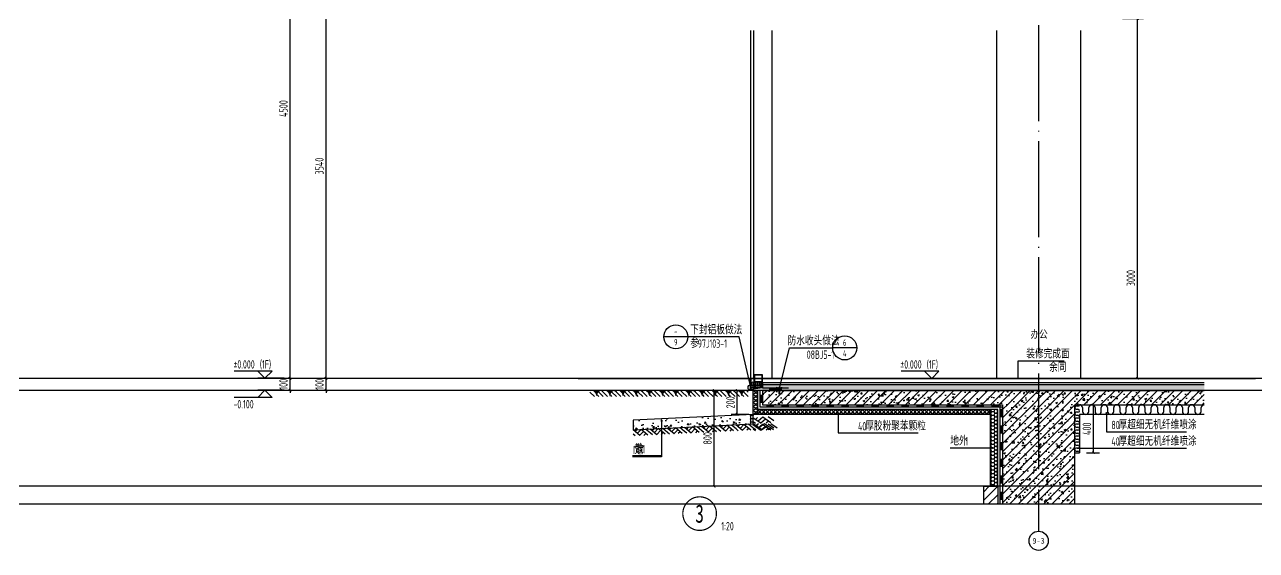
# Model space of a CAD drawing. Extents: x 198753 to 882193, y -399300 to 132460.
# Drawn here: x 403905 to 414169, y -1435 to 2950 of the extents above; entities that cross this region are included whole.
import ezdxf
from ezdxf.enums import TextEntityAlignment as Align

# ---------------------------------------------------------------- set-up
doc = ezdxf.new("R2010")
doc.units = 0
doc.header["$LTSCALE"] = 1000
doc.header["$MEASUREMENT"] = 0
doc.linetypes.add('DASH', pattern=[0.35, 0.25, -0.1])
doc.linetypes.add('DOTE', pattern=[2.42, 2, -0.2, 0.02, -0.2])
for name, color, linetype in [('01-标注_尺寸', 124, 'Continuous'), ('01-标注_标高', 200, 'Continuous'), ('01-标注_符号', 200, 'Continuous'), ('01-标注_轴线坐标', 132, 'Continuous'), ('02-TEXT_标注', 130, 'Continuous'), ('02-TEXT_轴号', 7, 'Continuous'), ('05-填充_天正', 26, 'Continuous'), ('A-0-房间名称', 7, 'Continuous'), ('A-D-玻璃剖线', 130, 'Continuous'), ('A-D-金属剖线', 200, 'Continuous'), ('A-O_散水', 134, 'Continuous'), ('A-STR-面层', 191, 'Continuous'), ('A-SUR_保温', 222, 'Continuous'), ('A-SUR_看线', 231, 'Continuous'), ('A-SUR_面层', 191, 'Continuous'), ('A-TECH_结构', 21, 'Continuous'), ('A_AXIS-轴线', 36, 'DOTE'), ('A_STR-砌块墙', 121, 'Continuous'), ('A_STR-砼墙', 51, 'Continuous'), ('AXIS_TEXT', 7, 'Continuous'), ('构造物', 145, 'Continuous'), ('钢龙骨', 173, 'Continuous')]:
    doc.layers.add(name, color=color, linetype=linetype)
doc.layers.add('04-不打印_辅助线', color=165, linetype='Continuous', plot=False)
doc.styles.add('_TCH_AXIS', font='STXIHEI.TTF', dxfattribs={"width": 0.75})
doc.styles.add('_TCH_DIM', font='ROS1', dxfattribs={"width": 0.8, "bigfont": 'JD'})
doc.styles.add('_TCH_DIM_T3', font='ROS1', dxfattribs={"width": 0.8, "bigfont": 'JD'})
doc.styles.add('_TCH_LABEL', font='STXIHEI.TTF', dxfattribs={"width": 0.75})
doc.styles.add('_TCH_SPACE', font='STXIHEI.TTF', dxfattribs={"width": 0.75, "height": 5})
doc.styles.add('COMPLEX', font='COMPLEX')
doc.dimstyles.new('_TCH_ARCH&&20', dxfattribs={"dimtxt": 70, "dimasz": 20, "dimexe": 50, "dimexo": 60, "dimgap": 20, "dimtad": 1, "dimdec": 0, "dimzin": 0, "dimdsep": 46, "dimtxsty": '_TCH_DIM_T3', "dimblk": 'ARCHTICK', "dimcen": 0.09, "dimclrt": 4, "dimazin": 2, "dimtfac": 1, "dimtdec": 0, "dimtix": 1, "dimtmove": 2, "dimatfit": 3, "dimfxl": 0, "dimtolj": 1, "dimtzin": 0, "dimarcsym": 0})
pattern_1 = [(45, (0, 0), (-35.355339, 35.355339), []), (50, (0, 0), (143.452037, -12.550427), [15, -165]), (355, (0, 0), (-27.750267, 150.438427), [12, -132]), (100.4514, (11.95, -1.05), (115.701876, 137.88791), [12.74804, -140.22842]), (46.1842, (0, 40), (213.44821, -33.1038), [22.5, -247.5]), (96.6356, (17.79, 37.24), (186.93254, 194.82357), [19.12206, -210.3426]), (351.1842, (0, 40), (186.93239, 194.82372), [18, -198]), (21, (20, 30), (119.38141, -80.523778), [15, -165]), (326, (20, 30), (48.663066, 145.03001), [12, -132]), (71.4514, (29.95, 23.29), (168.044526, 64.5061), [12.74804, -140.22842]), (37.5, (0, 0), (2.431971, 66.578771), [0, -130.4, 0, -134, 0, -132.5]), (7.5, (0, 0), (52.613907, 78.882342), [0, -76.4, 0, -127.4, 0, -50.5]), (327.5, (-44.6, 0), (106.764487, -4.5109743), [0, -50, 0, -156, 0, -207]), (317.5, (-64.6, 0), (116.637234, 20.020996), [0, -65, 0, -103.6, 0, -147])]

# ---------------------------------------------------------------- blocks, each defined once
blk = doc.blocks.new('dasgfs')
at = {"layer": '01-标注_符号'}
for p, q in [((0, 0), (0, 146)), ((0, 146), (383, 146))]:
    blk.add_line(p, q, dxfattribs=at)
at = {"layer": '01-标注_符号', "const_width": 8}
blk.add_lwpolyline([(0, -4, 1), (0, 4, 1)], format="xyb", close=True, dxfattribs=at)
at = {"layer": '02-TEXT_标注', "style": '_TCH_DIM', "width": 0.8}
for s, p in [('装修完成面', (67, 167)), ('余同', (257, 55))]:
    blk.add_text(s, height=69.5, dxfattribs=at).set_placement(p)
blk = doc.blocks.new('_ArchTick')
at = {"color": 0, "linetype": 'ByBlock', "const_width": 0.4}
blk.add_lwpolyline([(-0.5, -0.5), (0.5, 0.5)], dxfattribs=at)
blk = doc.blocks.new('*D2089')
at = {"layer": '01-标注_尺寸', "color": 0, "lineweight": -2, "transparency": 16777216}
for p, q in [((62, 379), (142, 379)), ((92, 179), (92, 379)), ((62, 179), (142, 179))]:
    blk.add_line(p, q, dxfattribs=at)
at = {"layer": 'Defpoints', "color": 0, "transparency": 16777216}
for p in [(2, 379), (92, 379), (2, 179)]:
    blk.add_point(p, dxfattribs=at)
at = {"layer": '01-标注_尺寸', "color": 0, "lineweight": -2, "transparency": 16777216, "xscale": 20, "yscale": 20, "zscale": 20}
for p, rotation in [((92, 379), 90), ((92, 179), 270)]:
    blk.add_blockref('_ArchTick', p, dxfattribs=dict(at, rotation=rotation))
at = {"layer": '01-标注_尺寸', "color": 4, "transparency": 16777216, "insert": (37, 279), "char_height": 70, "attachment_point": 5, "rotation": 90, "style": '_TCH_DIM_T3'}
blk.add_mtext('\\A1;200', dxfattribs=at)
blk = doc.blocks.new('$LinePat$素土夯实')
at = {"color": 0}
for p, q in [((0, -210), (210, 0)), ((120, -300), (420, 0)), ((420, 0), (608, -188)), ((495, -300), (795, 0)), ((615, 0), (705, -90)), ((210, -210), (300, -300)), ((315, -105), (502, -293)), ((705, -300), (795, -210))]:
    blk.add_line(p, q, dxfattribs=at)
blk = doc.blocks.new('A$C6F3756AC')
at = {"layer": '钢龙骨', "const_width": 10}
blk.add_lwpolyline([(28, 0), (0, 0)], dxfattribs=at)
at = {"layer": '钢龙骨'}
for points in [[(28, 30), (28, -30), (100, -30), (100, 30)], [(32, 26), (32, -26), (96, -26), (96, 26)]]:
    blk.add_lwpolyline(points, close=True, dxfattribs=at)
blk = doc.blocks.new('A$C1C2A6847')
for p, q in [((52, 23), (55, 28)), ((52, 19), (55, 14)), ((55, 28), (55, 14))]:
    blk.add_line(p, q)
for points in [[(0, 21), (2, 23), (52, 23), (52, 19), (2, 19), (0, 21)], [(56, 42), (51, 37), (51, 5), (56, 0)], [(57, 41), (52, 37), (52, 27)], [(52, 26), (52, 17)], [(52, 16), (52, 6), (57, 1)]]:
    blk.add_lwpolyline(points)
for centre, start, end in [((52, 26), 270, 90), ((52, 16), 270, 90), ((56, 42), 315, 135), ((56, 0), 225, 45)]:
    blk.add_arc(centre, 0.5, start, end)
blk = doc.blocks.new('*D1372')
at = {"layer": '01-标注_尺寸', "color": 0, "lineweight": -2, "transparency": 16777216}
for p, q in [((406595, 0), (406367, 0)), ((406417, 0), (406417, 20)), ((406417, -100), (406417, 0)), ((406595, -100), (406367, -100)), ((406417, -100), (406417, -120))]:
    blk.add_line(p, q, dxfattribs=at)
at = {"layer": 'Defpoints', "color": 0, "transparency": 16777216}
for p in [(406417, 0), (406655, 0), (406655, -100)]:
    blk.add_point(p, dxfattribs=at)
at = {"layer": '01-标注_尺寸', "color": 0, "lineweight": -2, "transparency": 16777216, "xscale": 20, "yscale": 20, "zscale": 20}
for p, rotation in [((406417, 0), 270), ((406417, -100), 90)]:
    blk.add_blockref('_ArchTick', p, dxfattribs=dict(at, rotation=rotation))
at = {"layer": '01-标注_尺寸', "color": 4, "transparency": 16777216, "insert": (406362, -50), "char_height": 70, "attachment_point": 5, "rotation": 90, "style": '_TCH_DIM_T3'}
blk.add_mtext('\\A1;100', dxfattribs=at)
blk = doc.blocks.new('*D1373')
at = {"layer": '01-标注_尺寸', "color": 0, "lineweight": -2, "transparency": 16777216}
for p, q in [((406595, 3540), (406367, 3540)), ((406417, 0), (406417, 3540)), ((406595, 0), (406367, 0))]:
    blk.add_line(p, q, dxfattribs=at)
at = {"layer": 'Defpoints', "color": 0, "transparency": 16777216}
for p in [(406417, 3540), (406655, 3540), (406655, 0)]:
    blk.add_point(p, dxfattribs=at)
at = {"layer": '01-标注_尺寸', "color": 0, "lineweight": -2, "transparency": 16777216, "xscale": 20, "yscale": 20, "zscale": 20}
for p, rotation in [((406417, 3540), 90), ((406417, 0), 270)]:
    blk.add_blockref('_ArchTick', p, dxfattribs=dict(at, rotation=rotation))
at = {"layer": '01-标注_尺寸', "color": 4, "transparency": 16777216, "insert": (406362, 1770), "char_height": 70, "attachment_point": 5, "rotation": 90, "style": '_TCH_DIM_T3'}
blk.add_mtext('\\A1;3540', dxfattribs=at)
blk = doc.blocks.new('*D1395')
at = {"layer": '01-标注_尺寸', "color": 0, "lineweight": -2, "transparency": 16777216}
for p, q in [((413054, 3000), (413228, 3000)), ((413178, 0), (413178, 3000)), ((413054, 0), (413228, 0))]:
    blk.add_line(p, q, dxfattribs=at)
at = {"layer": 'Defpoints', "color": 0, "transparency": 16777216}
for p in [(412994, 3000), (413178, 3000), (412994, 0)]:
    blk.add_point(p, dxfattribs=at)
at = {"layer": '01-标注_尺寸', "color": 0, "lineweight": -2, "transparency": 16777216, "xscale": 20, "yscale": 20, "zscale": 20}
for p, rotation in [((413178, 3000), 90), ((413178, 0), 270)]:
    blk.add_blockref('_ArchTick', p, dxfattribs=dict(at, rotation=rotation))
at = {"layer": '01-标注_尺寸', "color": 4, "transparency": 16777216, "insert": (413123, 836), "char_height": 70, "attachment_point": 5, "rotation": 90, "style": '_TCH_DIM_T3'}
blk.add_mtext('\\A1;3000', dxfattribs=at)
blk = doc.blocks.new('_AXISO')
blk.add_circle((0, 0), 0.5)
at = {"layer": 'AXIS_TEXT', "style": 'COMPLEX', "width": 1.041667}
blk.add_attdef('A', text='', height=0.56, dxfattribs=at).set_placement((-0.25, -0.28), (0.25, -0.28), align=Align.FIT)
blk = doc.blocks.new('$LinePat$自然土壤')
at = {"color": 0}
for p, q in [((0, -90), (71, -19)), ((0, -300), (211, -89)), ((210, -300), (286, -224)), ((420, -300), (630, -90))]:
    blk.add_line(p, q, dxfattribs=at)
for points in [[(0, 0), (630, 0), (168, -45), (462, -45)], [(168, -45), (462, -45), (252, -132), (378, -132)], [(252, -132), (378, -132), (315, -300)]]:
    blk.add_solid(points, dxfattribs=at)
blk = doc.blocks.new('$LinePat$保温板1')
at = {"color": 0}
for p, q in [((0, 0), (16, -20)), ((0, -20), (16, 0))]:
    blk.add_line(p, q, dxfattribs=at)
blk = doc.blocks.new('$LinePat$防水层2')
at = {"color": 0}
blk.add_line((0, 0), (600, 0), dxfattribs=at)
blk.add_solid([(150, 0), (450, 0), (150, -100), (450, -100)], dxfattribs=at)
blk = doc.blocks.new('$LinePat$保温层')
at = {"color": 0}
for p, q in [((24, -24), (24, -56)), ((72, -56), (72, -24))]:
    blk.add_line(p, q, dxfattribs=at)
for centre, start, end in [((96, -24), 90, 180), ((0, -24), 0, 90), ((48, -56), 180, 0)]:
    blk.add_arc(centre, 24, start, end, dxfattribs=at)
blk = doc.blocks.new('*D1396')
at = {"layer": '01-标注_尺寸', "color": 0, "lineweight": -2, "transparency": 16777216}
for p, q in [((412755, -220), (412862, -220)), ((412812, -620), (412812, -220)), ((412755, -620), (412862, -620))]:
    blk.add_line(p, q, dxfattribs=at)
at = {"layer": 'Defpoints', "color": 0, "transparency": 16777216}
for p in [(412695, -220), (412812, -220), (412695, -620)]:
    blk.add_point(p, dxfattribs=at)
at = {"layer": '01-标注_尺寸', "color": 0, "lineweight": -2, "transparency": 16777216, "xscale": 20, "yscale": 20, "zscale": 20}
for p, rotation in [((412812, -220), 90), ((412812, -620), 270)]:
    blk.add_blockref('_ArchTick', p, dxfattribs=dict(at, rotation=rotation))
at = {"layer": '01-标注_尺寸', "color": 4, "transparency": 16777216, "insert": (412757, -420), "char_height": 70, "attachment_point": 5, "rotation": 90, "style": '_TCH_DIM_T3'}
blk.add_mtext('\\A1;400', dxfattribs=at)
blk = doc.blocks.new('*D1397')
at = {"layer": '01-标注_尺寸', "color": 0, "lineweight": -2, "transparency": 16777216}
for p, q in [((409940, -100), (409792, -100)), ((409842, -300), (409842, -100)), ((409940, -300), (409792, -300))]:
    blk.add_line(p, q, dxfattribs=at)
at = {"layer": 'Defpoints', "color": 0, "transparency": 16777216}
for p in [(409842, -100), (410000, -100), (410000, -300)]:
    blk.add_point(p, dxfattribs=at)
at = {"layer": '01-标注_尺寸', "color": 0, "lineweight": -2, "transparency": 16777216, "xscale": 20, "yscale": 20, "zscale": 20}
for p, rotation in [((409842, -100), 90), ((409842, -300), 270)]:
    blk.add_blockref('_ArchTick', p, dxfattribs=dict(at, rotation=rotation))
at = {"layer": '01-标注_尺寸', "color": 4, "transparency": 16777216, "insert": (409787, -200), "char_height": 70, "attachment_point": 5, "rotation": 90, "style": '_TCH_DIM_T3'}
blk.add_mtext('\\A1;200', dxfattribs=at)
blk = doc.blocks.new('$LinePat$聚苯板')
at = {"color": 0}
for p, q in [((14.8, -8.6), (0, 0)), ((29.7, 0), (14.8, -8.6)), ((14.8, -25.7), (0, -34.3)), ((0, -34.3), (0, -51.4)), ((0, -51.4), (14.8, -60)), ((14.8, -8.6), (14.8, -25.7)), ((29.7, -34.3), (14.8, -25.7)), ((14.8, -60), (29.7, -51.4))]:
    blk.add_line(p, q, dxfattribs=at)
blk = doc.blocks.new('*D1436')
at = {"layer": '01-标注_尺寸', "color": 0, "lineweight": -2, "transparency": 16777216}
for p, q in [((409736, -100), (409601, -100)), ((409651, -900), (409651, -100)), ((409736, -900), (409601, -900))]:
    blk.add_line(p, q, dxfattribs=at)
at = {"layer": 'Defpoints', "color": 0, "transparency": 16777216}
for p in [(409651, -100), (409796, -100), (409796, -900)]:
    blk.add_point(p, dxfattribs=at)
at = {"layer": '01-标注_尺寸', "color": 0, "lineweight": -2, "transparency": 16777216, "xscale": 20, "yscale": 20, "zscale": 20}
for p, rotation in [((409651, -100), 90), ((409651, -900), 270)]:
    blk.add_blockref('_ArchTick', p, dxfattribs=dict(at, rotation=rotation))
at = {"layer": '01-标注_尺寸', "color": 4, "transparency": 16777216, "insert": (409596, -500), "char_height": 70, "attachment_point": 5, "rotation": 90, "style": '_TCH_DIM_T3'}
blk.add_mtext('\\A1;800', dxfattribs=at)
blk = doc.blocks.new('*D1488')
at = {"layer": '01-标注_尺寸', "color": 0, "lineweight": -2, "transparency": 16777216}
for p, q in [((406585, 0), (406067, 0)), ((406117, 0), (406117, 20)), ((406117, -100), (406117, 0)), ((406585, -100), (406067, -100)), ((406117, -100), (406117, -120))]:
    blk.add_line(p, q, dxfattribs=at)
at = {"layer": 'Defpoints', "color": 0, "transparency": 16777216}
for p in [(406117, 0), (406645, 0), (406645, -100)]:
    blk.add_point(p, dxfattribs=at)
at = {"layer": '01-标注_尺寸', "color": 0, "lineweight": -2, "transparency": 16777216, "xscale": 20, "yscale": 20, "zscale": 20}
for p, rotation in [((406117, 0), 270), ((406117, -100), 90)]:
    blk.add_blockref('_ArchTick', p, dxfattribs=dict(at, rotation=rotation))
at = {"layer": '01-标注_尺寸', "color": 4, "transparency": 16777216, "insert": (406062, -50), "char_height": 70, "attachment_point": 5, "rotation": 90, "style": '_TCH_DIM_T3'}
blk.add_mtext('\\A1;100', dxfattribs=at)
blk = doc.blocks.new('*D1489')
at = {"layer": '01-标注_尺寸', "color": 0, "lineweight": -2, "transparency": 16777216}
for p, q in [((406585, 4500), (406067, 4500)), ((406117, 0), (406117, 4500)), ((406585, 0), (406067, 0))]:
    blk.add_line(p, q, dxfattribs=at)
at = {"layer": 'Defpoints', "color": 0, "transparency": 16777216}
for p in [(406117, 4500), (406645, 4500), (406645, 0)]:
    blk.add_point(p, dxfattribs=at)
at = {"layer": '01-标注_尺寸', "color": 0, "lineweight": -2, "transparency": 16777216, "xscale": 20, "yscale": 20, "zscale": 20}
for p, rotation in [((406117, 4500), 90), ((406117, 0), 270)]:
    blk.add_blockref('_ArchTick', p, dxfattribs=dict(at, rotation=rotation))
at = {"layer": '01-标注_尺寸', "color": 4, "transparency": 16777216, "insert": (406062, 2250), "char_height": 70, "attachment_point": 5, "rotation": 90, "style": '_TCH_DIM_T3'}
blk.add_mtext('\\A1;4500', dxfattribs=at)
blk = doc.blocks.new('$LinePat$岩棉板')
at = {"color": 0}
for p, q in [((0, -17), (12, -67)), ((12, -67), (24, -17))]:
    blk.add_line(p, q, dxfattribs=at)
for centre, start, end in [((12, -17), 0, 180), ((0, -67), 270, 0), ((24, -67), 180, 270)]:
    blk.add_arc(centre, 12, start, end, dxfattribs=at)
at = {"layer": 'Defpoints'}
blk.add_point((0, 0), dxfattribs=at)
at = {"layer": 'Defpoints', "color": 0}
blk.add_point((24, -84), dxfattribs=at)
blk = doc.blocks.new('A$C09B4124F')
at = {"layer": '05-填充_天正'}
h = blk.add_hatch(dxfattribs=at)
h.set_pattern_fill('HONEY', color=256, scale=10, style=0)
h.set_pattern_definition([(0, (2482.427, 1079.129), (23.8125, 13.74815), [15.875, -31.75]), (120, (2482.427, 1079.129), (-23.8125, 13.748155), [15.875, -31.75]), (60, (2482.427, 1079.129), (3e-06, 27.496305), [-31.75, 15.875])])
h.paths.add_polyline_path([(1.7, 168.1), (21.7, 168.1), (21.7, 98), (1.7, 99.1)])
h.paths.add_polyline_path([(19.7, 178.1), (1.7, 178.1), (1.7, 179.1)])
blk.add_hatch(color=256, dxfattribs=at).paths.add_polyline_path([(1.7, 179.1), (21.7, 178.1), (21.7, 168.1), (1.7, 169.1)])
h = blk.add_hatch(dxfattribs=at)
h.set_pattern_fill('混凝土', color=256, scale=20, style=0)
h.set_pattern_definition([(50, (-478994.78, 316224.1), (143.452037, -12.550427), [15, -165]), (355, (-478994.78, 316224.1), (-27.750267, 150.438427), [12, -132]), (100.4514, (-478982.82, 316223.05), (115.701876, 137.88791), [12.748038, -140.228422]), (46.1842, (-478994.78, 316264.1), (213.44821, -33.103803), [22.5, -247.5]), (96.6356, (-478977, 316261.34), (186.93254, 194.823574), [19.12206, -210.3426]), (351.1842, (-478994.78, 316264.1), (186.93239, 194.82372), [18, -198]), (21, (-478974.78, 316254.1), (119.38141, -80.523778), [15, -165]), (326, (-478974.78, 316254.1), (48.663066, 145.03001), [12, -132]), (71.4514, (-478964.83, 316247.39), (168.044526, 64.5061), [12.748038, -140.228422]), (37.5, (-478994.78, 316224.1), (2.431971, 66.5787708), [0, -130.4, 0, -134, 0, -132.5]), (7.5, (-478994.78, 316224.1), (52.6139075, 78.882342), [0, -76.4, 0, -127.4, 0, -50.5]), (327.5, (-479039.38, 316224.1), (106.764487, -4.5109743), [0, -50, 0, -156, 0, -207]), (317.5, (-479059.38, 316224.1), (116.637234, 20.020996), [0, -65, 0, -103.6, 0, -147])])
h.paths.add_polyline_path([(31.7, 177.6), (1001.7, 129.1), (1001.7, 49.1), (779.6, 60.2), (778.9, 60.9), (778.1, 60.3), (308.7, 83.8), (306.4, 85.9), (303.9, 84), (31.7, 97.6)])
at = {"layer": '01-标注_符号'}
for p, q in [((763.2, 122.2), (763.2, -174.2)), ((763.2, -174.2), (1006.8, -174.2))]:
    blk.add_line(p, q, dxfattribs=at)
at = {"layer": '01-标注_符号', "const_width": 8}
blk.add_lwpolyline([(763.2, 126.2, 1), (763.2, 118.2, 1)], format="xyb", close=True, dxfattribs=at)
at = {"layer": '05-填充_天正'}
blk.add_lwpolyline([(21.7, 178.1), (1.7, 179.1), (1.7, 169.1), (21.7, 168.1)], close=True, dxfattribs=at)
at = {"layer": 'A-O_散水'}
for points in [[(1.7, 99.1), (1.7, 179.1), (1001.7, 129.1), (1001.7, 49.1), (1.7, 99.1)], [(21.7, 178.1), (21.7, 98.1)]]:
    blk.add_lwpolyline(points, dxfattribs=at)
at = {"layer": 'A-SUR_看线', "yscale": 0.1666666666666667, "zscale": 0.1666666666666667}
for p, xscale, rotation in [((-200.5, 99.1), 0.2544623373650994, 1.648588018192009e-11), ((1.7, 99.1), 0.1799189972606147, 357.1375947739762), ((144.6, 92), 0.1799189972606147, 357.1375947739762), ((287.5, 84.8), 0.1799189972606147, 357.1375947739762), ((430.3, 77.7), 0.1799189972606147, 357.1375947739762), ((573.2, 70.6), 0.1799189972606147, 357.1375947739762), ((716, 63.4), 0.1799189972606147, 357.1375947739762), ((858.9, 56.3), 0.1799189972606147, 357.1375947739762)]:
    blk.add_blockref('$LinePat$素土夯实', p, dxfattribs=dict(at, xscale=xscale, rotation=rotation))
at = {"layer": '02-TEXT_标注', "style": '_TCH_DIM'}
for s, height, width, p in [('散', 69.5, 0.8, (916.3, -153.2)), ('1', 70, 0.64, (978.3, -153.2))]:
    blk.add_text(s, height=height, dxfattribs=dict(at, width=width)).set_placement(p)
at = {"layer": '01-标注_尺寸'}
dim = blk.add_aligned_dim(p1=(1.7, 179.1), p2=(1.7, 379.1), distance=-90.6, dimstyle='_TCH_ARCH&&20', dxfattribs=at)
dim.commit()
dim.dimension.update_dxf_attribs({"geometry": '*D2089', "text_midpoint": (37.4, 279.1)})

msp = doc.modelspace()

# ---------------------------------------------------------------- hatches: boundary and pattern name
at = {"layer": '05-填充_天正'}
h = msp.add_hatch(dxfattribs=at)
h.set_pattern_fill('混凝土', color=256, scale=20, style=0)
h.set_pattern_definition([(50, (0, 0), (143.452037, -12.550427), [15, -165]), (355, (0, 0), (-27.750267, 150.438427), [12, -132]), (100.4514, (11.95, -1.05), (115.701876, 137.88791), [12.74804, -140.22842]), (46.1842, (0, 40), (213.44821, -33.1038), [22.5, -247.5]), (96.6356, (17.79, 37.24), (186.93254, 194.82357), [19.12206, -210.3426]), (351.1842, (0, 40), (186.93239, 194.82372), [18, -198]), (21, (20, 30), (119.38141, -80.523778), [15, -165]), (326, (20, 30), (48.663066, 145.03001), [12, -132]), (71.4514, (29.95, 23.29), (168.044526, 64.5061), [12.74804, -140.22842]), (37.5, (0, 0), (2.431971, 66.578771), [0, -130.4, 0, -134, 0, -132.5]), (7.5, (0, 0), (52.613907, 78.882342), [0, -76.4, 0, -127.4, 0, -50.5]), (327.5, (-44.6, 0), (106.764487, -4.5109743), [0, -50, 0, -156, 0, -207]), (317.5, (-64.6, 0), (116.637234, 20.020996), [0, -65, 0, -103.6, 0, -147])])
h.paths.add_polyline_path([(410054.9, -50), (410054.9, -100), (413734.9, -100), (413734.9, -50)])
h = msp.add_hatch(dxfattribs=at)
h.set_pattern_fill('钢筋混凝土', color=256, scale=20, style=0)
h.set_pattern_definition(pattern_1)
h.paths.add_polyline_path([(410054.9, -220), (412054.9, -220), (412354.9, -180), (412354.9, -100), (410054.9, -100)])
h = msp.add_hatch(dxfattribs=at)
h.set_pattern_fill('钢筋混凝土', color=256, scale=20, style=0)
h.set_pattern_definition(pattern_1)
h.paths.add_polyline_path([(412354.9, -180), (412654.9, -220), (413734.9, -220), (413734.9, -100), (412354.9, -100)])
h = msp.add_hatch(dxfattribs=at)
h.set_pattern_fill('钢筋混凝土', color=256, scale=20, style=0)
h.set_pattern_definition(pattern_1)
h.paths.add_polyline_path([(412354.9, -180), (412054.9, -220), (412054.9, -1050), (412654.9, -1050), (412654.9, -220)])
h = msp.add_hatch(dxfattribs=at)
h.set_pattern_fill('普通砖', color=256, scale=20, style=0)
h.set_pattern_definition([(45, (0, 35.9), (-35.355353, 35.355353), [])])
h.paths.add_polyline_path([(412014.9, -900), (411894.9, -900), (411894.9, -1050), (412014.9, -1050)])

# ---------------------------------------------------------------- linework, layer by layer
at = {"layer": '01-标注_标高'}
for p, q in [((405967.4, 60.5), (405651.5, 60.5)), ((405907.4, 0.5), (405847.4, 60.5)), ((406067.4, 0.5), (405847.4, 0.5)), ((405907.4, 0.5), (405967.4, 60.5)), ((411524.5, 60), (411208.7, 60)), ((411464.5, 0), (411404.5, 60)), ((411464.5, 0), (411524.5, 60)), ((405907.4, -99.7), (405847.4, -159.7)), ((406067.4, -99.7), (405847.4, -99.7)), ((405907.4, -99.7), (405967.4, -159.7)), ((411624.5, 0), (411404.5, 0)), ((405967.4, -159.7), (405651.5, -159.7))]:
    msp.add_line(p, q, dxfattribs=at)
at = {"layer": '01-标注_符号'}
for p, q in [((409431.2, 346.2), (409231.2, 346.2)), ((409860.8, 346.2), (409431.2, 346.2)), ((409952.4, -52.5), (409860.8, 346.2)), ((410194.9, -83.7), (410279, 253.7)), ((410279, 253.7), (410639.2, 253.7)), ((410839.2, 253.7), (410639.2, 253.7)), ((410683.5, -299.5), (410683.5, -455.2)), ((412919.6, -289.2), (412919.6, -444.9)), ((409213.5, -350), (409213.5, -646.5)), ((410683.5, -455.2), (411349.8, -455.2)), ((412919.6, -444.9), (413586, -444.9)), ((412679.4, -582.5), (412824, -582.5)), ((412824, -582.5), (413586, -582.5)), ((409213.5, -646.5), (408969.9, -646.5))]:
    msp.add_line(p, q, dxfattribs=at)
for points, const_width in [([(410683.5, -295.5, 1), (410683.5, -303.5, 1)], 8), ([(412919.6, -285.2, 1), (412919.6, -293.2, 1)], 8), ([(409213.5, -346, 1), (409213.5, -354, 1)], 8), ([(411964.8, -580.1, 1), (411972.8, -580.1, 1)], 8), ([(412675.4, -582.5, 1), (412683.4, -582.5, 1)], 8), ([(409670.1, -1128, 1), (409390.1, -1128, 1)], 10)]:
    msp.add_lwpolyline(points, format="xyb", close=True, dxfattribs=dict(at, const_width=const_width))
msp.add_lwpolyline([(411618.9, -580.1), (411968.8, -580.1)], dxfattribs=at)
for centre, radius in [((409331.2, 346.2), 100), ((410739.2, 253.7), 100), ((409957.9, -76.5), 24.7), ((410193.6, -89), 5.4)]:
    msp.add_circle(centre, radius, dxfattribs=at)
at = {"layer": '01-标注_轴线坐标'}
msp.add_line((412354.9, -1074.6), (412354.9, -1274.6), dxfattribs=at)
at = {"layer": '04-不打印_辅助线', "color": 251}
for p, q in [((419311, 0), (338573.5, 0)), ((419311, -100), (338573.5, -100)), ((419311, -900), (338573.5, -900)), ((419311, -1050), (338573.5, -1050))]:
    msp.add_line(p, q, dxfattribs=at)
at = {"layer": 'A-D-玻璃剖线'}
msp.add_lwpolyline([(409954.9, 2900), (409954.9, 0), (409982.9, 0), (409982.9, 2900)], dxfattribs=at)
at = {"layer": 'A-D-金属剖线'}
msp.add_lwpolyline([(410054.9, -35), (410054.9, -78.7), (409954.9, -93.7), (409954.9, 0), (409982.9, 0), (409982.9, -3), (409957.9, -3), (409957.9, -90.3), (410051.9, -76.1), (410051.9, -35), (410054.9, -35)], dxfattribs=at)
at = {"layer": 'A-STR-面层', "linetype": 'DASH', "ltscale": 0.5}
msp.add_lwpolyline([(410054.9, 0), (413734.9, 0)], dxfattribs=at)
at = {"layer": 'A-STR-面层'}
msp.add_lwpolyline([(410054.9, -35), (413734.9, -35)], dxfattribs=at)
at = {"layer": 'A-SUR_保温'}
for p, q in [((410054.9, -100), (409934.9, -100)), ((411954.9, -300), (409974.9, -300)), ((412014.9, -260), (410014.9, -260)), ((411954.9, -900), (411954.9, -260)), ((412014.9, -900), (412014.9, -260)), ((412654.9, -620), (412694.9, -620))]:
    msp.add_line(p, q, dxfattribs=at)
for points in [[(410014.9, -300), (409974.9, -300), (409974.9, -100)], [(410014.9, -300), (410014.9, -100)], [(412034.9, -900), (412034.9, -240), (410034.9, -240)], [(412034.9, -900), (412034.9, -240), (410034.9, -240)], [(412034.9, -900), (412034.9, -240)], [(412034.9, -900), (412034.9, -240)], [(413734.9, -300), (412694.9, -300), (412694.9, -620)]]:
    msp.add_lwpolyline(points, dxfattribs=at)
at = {"layer": 'A-SUR_面层'}
for p, q in [((410054.9, -50), (413734.9, -50)), ((410054.9, -100), (413734.9, -100))]:
    msp.add_line(p, q, dxfattribs=at)
at = {"layer": 'A-TECH_结构'}
for points in [[(412004.9, 2900), (412004.9, 0)], [(412704.9, 2900), (412704.9, 0)]]:
    msp.add_lwpolyline(points, dxfattribs=at)
at = {"layer": 'A_AXIS-轴线', "ltscale": 0.4}
for p, q in [((412354.9, 17465.5), (412354.9, -1074.6)), ((408517.6, 0), (413556.2, 0)), ((408709.6, 0), (414162.8, 0))]:
    msp.add_line(p, q, dxfattribs=at)
at = {"layer": 'A_STR-砌块墙'}
for p, q in [((411894.9, -900), (412014.9, -900)), ((411894.9, -900), (411894.9, -1050)), ((412014.9, -900), (412014.9, -1050))]:
    msp.add_line(p, q, dxfattribs=at)
at = {"layer": 'A_STR-砼墙'}
for p, q in [((410054.9, -100), (412354.9, -100)), ((410054.9, -100), (410054.9, -220)), ((412354.9, -100), (413734.9, -100)), ((410054.9, -220), (412054.9, -220)), ((412054.9, -220), (412054.9, -1050)), ((412654.9, -220), (412654.9, -1050)), ((412654.9, -220), (413734.9, -220))]:
    msp.add_line(p, q, dxfattribs=at)
at = {"layer": '钢龙骨'}
msp.add_lwpolyline([(410132.9, 2900), (410132.9, 0)], dxfattribs=at)

# ---------------------------------------------------------------- block references
for name, p in [('dasgfs', (412185.1, 0)), ('A$C6F3756AC', (409954.9, 0))]:
    msp.add_blockref(name, p)
at = {"xscale": -1}
msp.add_blockref('A$C09B4124F', (409976.7, -479.1), dxfattribs=at)
at = {"layer": '01-标注_轴线坐标'}
ref = msp.add_blockref('_AXISO', (412354.9, -1354.6), dxfattribs=dict(at, xscale=160, yscale=160, zscale=160))
ref.add_attrib('A', '9-3', dxfattribs={"layer": '02-TEXT_轴号', "height": 47.36, "style": '_TCH_AXIS', "width": 1.482143}).set_placement((412304.2, -1378.3), (412405.7, -1378.3), align=Align.FIT)
at = {"layer": 'A-SUR_保温'}
for name, p, xscale, yscale, zscale, rotation in [('$LinePat$岩棉板', (409973.6, -80), 0.6516090262127678, 0.5941895062325717, 0.5941895062325717, 179.9999999999694), ('$LinePat$岩棉板', (409989.2, -80), 0.6516090262127678, 0.5941895062325717, 0.5941895062325717, 179.9999999999694), ('$LinePat$岩棉板', (410004.8, -80), 0.6516090262127678, 0.5941895062325717, 0.5941895062325717, 179.9999999999694), ('$LinePat$岩棉板', (410020.5, -80), 0.6516090262127678, 0.5941895062325717, 0.5941895062325717, 179.9999999999694), ('$LinePat$岩棉板', (410036.1, -80), 0.6516090262127678, 0.5941895062325717, 0.5941895062325717, 179.9999999999694), ('$LinePat$防水层2', (410034.9, -240), 0.233333333329418, 0.2, 0.2, 90.00000000007145), ('$LinePat$岩棉板', (410051.8, -80), 0.6516090262127678, 0.5941895062325717, 0.5941895062325717, 179.9999999999694), ('$LinePat$防水层2', (410054.9, -80), 0.3611763189200429, 0.2, 0.2, 1.692875217293091e-09), ('$LinePat$防水层2', (410179.9, -240), 0.2083333333324481, 0.2, 0.2, 180.0000000000775), ('$LinePat$防水层2', (410304.9, -240), 0.2083333333324481, 0.2, 0.2, 180.0000000000775), ('$LinePat$防水层2', (410429.9, -240), 0.2083333333324481, 0.2, 0.2, 180.0000000000775), ('$LinePat$防水层2', (410554.9, -240), 0.2083333333324481, 0.2, 0.2, 180.0000000000775), ('$LinePat$防水层2', (410679.9, -240), 0.2083333333324481, 0.2, 0.2, 180.0000000000775), ('$LinePat$防水层2', (410804.9, -240), 0.2083333333324481, 0.2, 0.2, 180.0000000000775), ('$LinePat$防水层2', (410929.9, -240), 0.2083333333324481, 0.2, 0.2, 180.0000000000775), ('$LinePat$防水层2', (411054.9, -240), 0.2083333333324481, 0.2, 0.2, 180.0000000000775), ('$LinePat$防水层2', (411179.9, -240), 0.2083333333324481, 0.2, 0.2, 180.0000000000775), ('$LinePat$防水层2', (411304.9, -240), 0.2083333333324481, 0.2, 0.2, 180.0000000000775), ('$LinePat$防水层2', (411429.9, -240), 0.2083333333324481, 0.2, 0.2, 180.0000000000775), ('$LinePat$防水层2', (411554.9, -240), 0.2083333333324481, 0.2, 0.2, 180.0000000000775), ('$LinePat$防水层2', (411679.9, -240), 0.2083333333324481, 0.2, 0.2, 180.0000000000775), ('$LinePat$防水层2', (411804.9, -240), 0.2083333333324481, 0.2, 0.2, 180.0000000000775), ('$LinePat$防水层2', (411929.9, -240), 0.2083333333324481, 0.2, 0.2, 180.0000000000775), ('$LinePat$防水层2', (412054.9, -240), 0.2083333333324481, 0.2, 0.2, 180.0000000000775), ('$LinePat$防水层2', (412034.9, -358.3), 0.2305555555553583, 0.2, 0.2, 90.00000000006831), ('$LinePat$保温层', (412694.9, -220), 0.5208333332248463, 0.4999999998742679, 0.4999999998742679, 270.0000000000834), ('$LinePat$保温层', (412694.9, -270), 0.5208333332248463, 0.4999999998742679, 0.4999999998742679, 270.0000000000834), ('$LinePat$保温层', (412694.9, -220), 1.083333333113459, 0.9999999997485357, 0.9999999997485357, 359.999999999994), ('$LinePat$保温层', (412798.9, -220), 1.083333333113459, 0.9999999997485357, 0.9999999997485357, 359.999999999994), ('$LinePat$保温层', (412902.9, -220), 1.083333333113459, 0.9999999997485357, 0.9999999997485357, 359.999999999994), ('$LinePat$保温层', (413006.9, -220), 1.083333333113459, 0.9999999997485357, 0.9999999997485357, 359.999999999994), ('$LinePat$保温层', (413110.9, -220), 1.083333333113459, 0.9999999997485357, 0.9999999997485357, 359.999999999994), ('$LinePat$保温层', (413214.9, -220), 1.083333333113459, 0.9999999997485357, 0.9999999997485357, 359.999999999994), ('$LinePat$保温层', (413318.9, -220), 1.083333333113459, 0.9999999997485357, 0.9999999997485357, 359.999999999994), ('$LinePat$保温层', (413422.9, -220), 1.083333333113459, 0.9999999997485357, 0.9999999997485357, 359.999999999994), ('$LinePat$保温层', (413526.9, -220), 1.083333333113459, 0.9999999997485357, 0.9999999997485357, 359.999999999994), ('$LinePat$保温层', (413630.9, -220), 1.083333333113459, 0.9999999997485357, 0.9999999997485357, 359.999999999994), ('$LinePat$防水层2', (412034.9, -496.7), 0.2305555555553583, 0.2, 0.2, 90.00000000006831), ('$LinePat$保温层', (412694.9, -320), 0.5208333332248463, 0.4999999998742679, 0.4999999998742679, 270.0000000000834), ('$LinePat$保温层', (412694.9, -370), 0.5208333332248463, 0.4999999998742679, 0.4999999998742679, 270.0000000000834), ('$LinePat$防水层2', (412034.9, -635), 0.2305555555553583, 0.2, 0.2, 90.00000000006831), ('$LinePat$保温层', (412694.9, -420), 0.5208333332248463, 0.4999999998742679, 0.4999999998742679, 270.0000000000834), ('$LinePat$保温层', (412694.9, -470), 0.5208333332248463, 0.4999999998742679, 0.4999999998742679, 270.0000000000834), ('$LinePat$保温层', (412694.9, -520), 0.5208333332248463, 0.4999999998742679, 0.4999999998742679, 270.0000000000834), ('$LinePat$保温层', (412694.9, -570), 0.5208333332248463, 0.4999999998742679, 0.4999999998742679, 270.0000000000834), ('$LinePat$防水层2', (412034.9, -773.3), 0.2305555555553583, 0.2, 0.2, 90.00000000006831), ('$LinePat$防水层2', (412034.9, -911.7), 0.2305555555553583, 0.2, 0.2, 90.00000000006831), ('$LinePat$防水层2', (412034.9, -1050), 0.2305555555553583, 0.2, 0.2, 90.00000000006831)]:
    msp.add_blockref(name, p, dxfattribs=dict(at, xscale=xscale, yscale=yscale, zscale=zscale, rotation=rotation))
at = {"layer": 'A-SUR_保温', "color": 26, "yscale": 2, "zscale": 2}
for p, xscale, rotation in [((409974.9, -133.3), 2.083333333276207, 90.00000000003335), ((409974.9, -166.7), 2.083333333276207, 90.00000000003335), ((409974.9, -200), 2.083333333276207, 90.00000000003335), ((409974.9, -233.3), 2.083333333276207, 90.00000000003335), ((409974.9, -266.7), 2.083333333276207, 90.00000000003335), ((409974.9, -300), 2.083333333276207, 90.00000000003335), ((410014.9, -260), 2.020833333326239, 2.94916244266046e-11), ((410047.3, -260), 2.020833333326239, 2.94916244266046e-11), ((410079.6, -260), 2.020833333326239, 2.94916244266046e-11), ((410111.9, -260), 2.020833333326239, 2.94916244266046e-11), ((410144.3, -260), 2.020833333326239, 2.94916244266046e-11), ((410176.6, -260), 2.020833333326239, 2.94916244266046e-11), ((410208.9, -260), 2.020833333326239, 2.94916244266046e-11), ((410241.3, -260), 2.020833333326239, 2.94916244266046e-11), ((410273.6, -260), 2.020833333326239, 2.94916244266046e-11), ((410305.9, -260), 2.020833333326239, 2.94916244266046e-11), ((410338.3, -260), 2.020833333326239, 2.94916244266046e-11), ((410370.6, -260), 2.020833333326239, 2.94916244266046e-11), ((410402.9, -260), 2.020833333326239, 2.94916244266046e-11), ((410435.3, -260), 2.020833333326239, 2.94916244266046e-11), ((410467.6, -260), 2.020833333326239, 2.94916244266046e-11), ((410499.9, -260), 2.020833333326239, 2.94916244266046e-11), ((410532.3, -260), 2.020833333326239, 2.94916244266046e-11), ((410564.6, -260), 2.020833333326239, 2.94916244266046e-11), ((410596.9, -260), 2.020833333326239, 2.94916244266046e-11), ((410629.3, -260), 2.020833333326239, 2.94916244266046e-11), ((410661.6, -260), 2.020833333326239, 2.94916244266046e-11), ((410693.9, -260), 2.020833333326239, 2.94916244266046e-11), ((410726.3, -260), 2.020833333326239, 2.94916244266046e-11), ((410758.6, -260), 2.020833333326239, 2.94916244266046e-11), ((410790.9, -260), 2.020833333326239, 2.94916244266046e-11), ((410823.3, -260), 2.020833333326239, 2.94916244266046e-11), ((410855.6, -260), 2.020833333326239, 2.94916244266046e-11), ((410887.9, -260), 2.020833333326239, 2.94916244266046e-11), ((410920.3, -260), 2.020833333326239, 2.94916244266046e-11), ((410952.6, -260), 2.020833333326239, 2.94916244266046e-11), ((410984.9, -260), 2.020833333326239, 2.94916244266046e-11), ((411017.3, -260), 2.020833333326239, 2.94916244266046e-11), ((411049.6, -260), 2.020833333326239, 2.94916244266046e-11), ((411081.9, -260), 2.020833333326239, 2.94916244266046e-11), ((411114.3, -260), 2.020833333326239, 2.94916244266046e-11), ((411146.6, -260), 2.020833333326239, 2.94916244266046e-11), ((411178.9, -260), 2.020833333326239, 2.94916244266046e-11), ((411211.3, -260), 2.020833333326239, 2.94916244266046e-11), ((411243.6, -260), 2.020833333326239, 2.94916244266046e-11), ((411275.9, -260), 2.020833333326239, 2.94916244266046e-11), ((411308.3, -260), 2.020833333326239, 2.94916244266046e-11), ((411340.6, -260), 2.020833333326239, 2.94916244266046e-11), ((411372.9, -260), 2.020833333326239, 2.94916244266046e-11), ((411405.3, -260), 2.020833333326239, 2.94916244266046e-11), ((411437.6, -260), 2.020833333326239, 2.94916244266046e-11), ((411469.9, -260), 2.020833333326239, 2.94916244266046e-11), ((411502.3, -260), 2.020833333326239, 2.94916244266046e-11), ((411534.6, -260), 2.020833333326239, 2.94916244266046e-11), ((411566.9, -260), 2.020833333326239, 2.94916244266046e-11), ((411599.3, -260), 2.020833333326239, 2.94916244266046e-11), ((411631.6, -260), 2.020833333326239, 2.94916244266046e-11), ((411663.9, -260), 2.020833333326239, 2.94916244266046e-11), ((411696.3, -260), 2.020833333326239, 2.94916244266046e-11), ((411728.6, -260), 2.020833333326239, 2.94916244266046e-11), ((411760.9, -260), 2.020833333326239, 2.94916244266046e-11), ((411793.3, -260), 2.020833333326239, 2.94916244266046e-11), ((411825.6, -260), 2.020833333326239, 2.94916244266046e-11), ((411857.9, -260), 2.020833333326239, 2.94916244266046e-11), ((411890.3, -260), 2.020833333326239, 2.94916244266046e-11), ((411922.6, -260), 2.020833333326239, 2.94916244266046e-11)]:
    msp.add_blockref('$LinePat$保温板1', p, dxfattribs=dict(at, xscale=xscale, rotation=rotation))
at = {"layer": 'A-SUR_保温', "xscale": 1.026400478554224, "rotation": 90.00000000018758}
for p in [(411954.9, -290.5), (411954.9, -321), (411954.9, -351.4), (411954.9, -381.9), (411954.9, -412.4), (411954.9, -442.9), (411954.9, -473.3), (411954.9, -503.8), (411954.9, -534.3), (411954.9, -564.8), (411954.9, -595.2), (411954.9, -625.7), (411954.9, -656.2), (411954.9, -686.7), (411954.9, -717.1), (411954.9, -747.6), (411954.9, -778.1), (411954.9, -808.6), (411954.9, -839), (411954.9, -869.5), (411954.9, -900)]:
    msp.add_blockref('$LinePat$聚苯板', p, dxfattribs=at)
at = {"layer": 'A-SUR_看线', "yscale": 0.1666666666666667, "zscale": 0.1666666666666667}
for name, p, xscale, rotation in [('$LinePat$自然土壤', (408726.3, -100), -0.1744004087120153, 359.9999999998852), ('$LinePat$自然土壤', (408836.2, -100), -0.1744004087120153, 359.9999999998852), ('$LinePat$自然土壤', (408946.1, -100), -0.1744004087120153, 359.9999999998852), ('$LinePat$自然土壤', (409055.9, -100), -0.1744004087120153, 359.9999999998852), ('$LinePat$自然土壤', (409165.8, -100), -0.1744004087120153, 359.9999999998852), ('$LinePat$自然土壤', (409275.7, -100), -0.1744004087120153, 359.9999999998852), ('$LinePat$自然土壤', (409385.6, -100), -0.1744004087120153, 359.9999999998852), ('$LinePat$自然土壤', (409495.4, -100), -0.1744004087120153, 359.9999999998852), ('$LinePat$自然土壤', (409605.3, -100), -0.1744004087120153, 359.9999999998852), ('$LinePat$自然土壤', (409715.2, -100), -0.1744004087120153, 359.9999999998852), ('$LinePat$自然土壤', (409825.1, -100), -0.1744004087120153, 359.9999999998852), ('$LinePat$自然土壤', (409934.9, -100), -0.1744004087120153, 359.9999999998852), ('$LinePat$素土夯实', (410146, -379.8), -0.2174488843612364, 2.862405226111989), ('$LinePat$素土夯实', (410147.1, -319.8), -0.2174488843611632, 2.862405226112951)]:
    msp.add_blockref(name, p, dxfattribs=dict(at, xscale=xscale, rotation=rotation))
at = {"layer": '构造物', "linetype": 'DASH', "ltscale": 0.2, "rotation": 90}
msp.add_blockref('A$C1C2A6847', (410214.5, -131), dxfattribs=at)

# ---------------------------------------------------------------- texts
at = {"layer": '02-TEXT_标注', "style": '_TCH_DIM'}
for s, height, width, p in [('下封铝板做法', 69.46, 0.8, (409452.2, 368.3)), ('参', 69.5, 0.8, (409452.2, 255.2)), ('97J103-1', 70, 0.64, (409514.3, 255.2)), ('防水收头做法', 69.46, 0.8, (410263.1, 275.9)), ('08BJ5-1', 70, 0.64, (410422.6, 162.7)), ('%%P0.000', 70, 0.64, (405645.5, 81.5)), ('(1F)', 70, 0.64, (405865.6, 81.5)), ('%%P0.000', 70, 0.64, (411202.7, 81)), ('(1F)', 70, 0.64, (411422.7, 81)), ('-0.100', 70, 0.64, (405645.5, -250.7)), ('40', 70, 0.64, (410850.2, -434.2)), ('厚胶粉聚苯颗粒', 69.46, 0.8, (410909.9, -434.2)), ('80', 70, 0.64, (412961.3, -423.9)), ('厚超细无机纤维喷涂', 69.46, 0.8, (413021, -423.9)), ('地外', 69.46, 0.8, (411618.9, -559.1)), ('1', 70, 0.64, (411743.1, -559.1)), ('40', 70, 0.64, (412961.3, -561.5)), ('厚超细无机纤维喷涂', 69.46, 0.8, (413021, -561.5)), ('散', 69.5, 0.8, (408990.9, -625.5)), ('1', 70, 0.64, (409053, -625.5)), ('1:20', 70, 0.64, (409710.1, -1268))]:
    msp.add_text(s, height=height, dxfattribs=dict(at, width=width)).set_placement(p)
for s, p, p2 in [('-', (409317.1, 364.6), (409345.4, 364.6)), ('9', (409317.1, 274.8), (409345.4, 274.8)), ('6', (410725.1, 272.1), (410753.3, 272.1)), ('4', (410725.1, 182.3), (410753.3, 182.3))]:
    msp.add_text(s, height=53, dxfattribs=at).set_placement(p, p2, align=Align.FIT)
at = {"layer": '02-TEXT_标注', "style": '_TCH_LABEL', "width": 0.860171}
msp.add_text('3', height=151.5, dxfattribs=at).set_placement((409493.8, -1203.8), (409566.3, -1203.8), align=Align.FIT)
at = {"layer": 'A-0-房间名称', "style": '_TCH_SPACE', "width": 0.8}
msp.add_text('办公', height=63.25, dxfattribs=at).set_placement((412288.7, 337.1))

# ---------------------------------------------------------------- dimensions: what is measured, and where the dimension line sits
at = {"layer": '01-标注_尺寸'}
for p1, p2, distance, picture, middle in [((406645.1, 0), (406645.1, 4500), 527.6, '*D1489', (406062.4, 2250)), ((406655.1, 0.3), (406655.1, 3540), 237.6, '*D1373', (406362.4, 1770.1)), ((406645.1, -99.7), (406645.1, 0), 527.6, '*D1488', (406062.4, -49.9)), ((406655.1, -99.7), (406655.1, 0.3), 237.6, '*D1372', (406362.4, -49.7)), ((409796.4, -900), (409796.4, -100), 145.6, '*D1436', (409595.8, -500)), ((409999.8, -300), (409999.8, -100), 157.4, '*D1397', (409787.4, -200)), ((412694.9, -620), (412694.9, -220), -117.3, '*D1396', (412757.2, -420))]:
    dim = msp.add_aligned_dim(p1=p1, p2=p2, distance=distance, dimstyle='_TCH_ARCH&&20', dxfattribs=at)
    dim.commit()
    dim.dimension.update_dxf_attribs({"geometry": picture, "text_midpoint": middle})
dim = msp.add_linear_dim(base=(413177.5, 3000), p1=(412993.7, 0), p2=(412993.7, 3000), angle=90, dimstyle='_TCH_ARCH&&20', dxfattribs=at)
dim.commit()
dim.dimension.update_dxf_attribs({"geometry": '*D1395', "text_midpoint": (413122.5, 836.4), "dimtype": 161})

doc.saveas('drawing.dxf')
